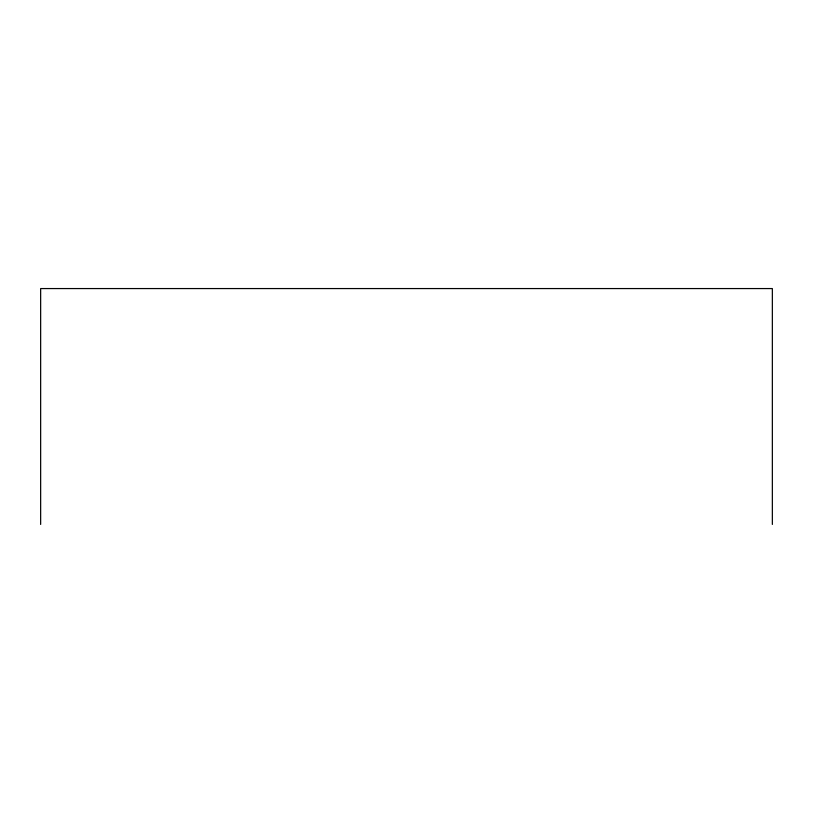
<?xml version="1.0" encoding="UTF-8"?>
<svg xmlns="http://www.w3.org/2000/svg" width="813" height="813" viewBox="0 0 813 813"><rect width="100%" height="100%" fill="white"/><g stroke="black" fill="none" stroke-linecap="round" stroke-linejoin="round"><path stroke-width="1.22" d="M772.35 524.436L772.35 288.564L40.65 288.564L40.65 524.436"/></g></svg>
